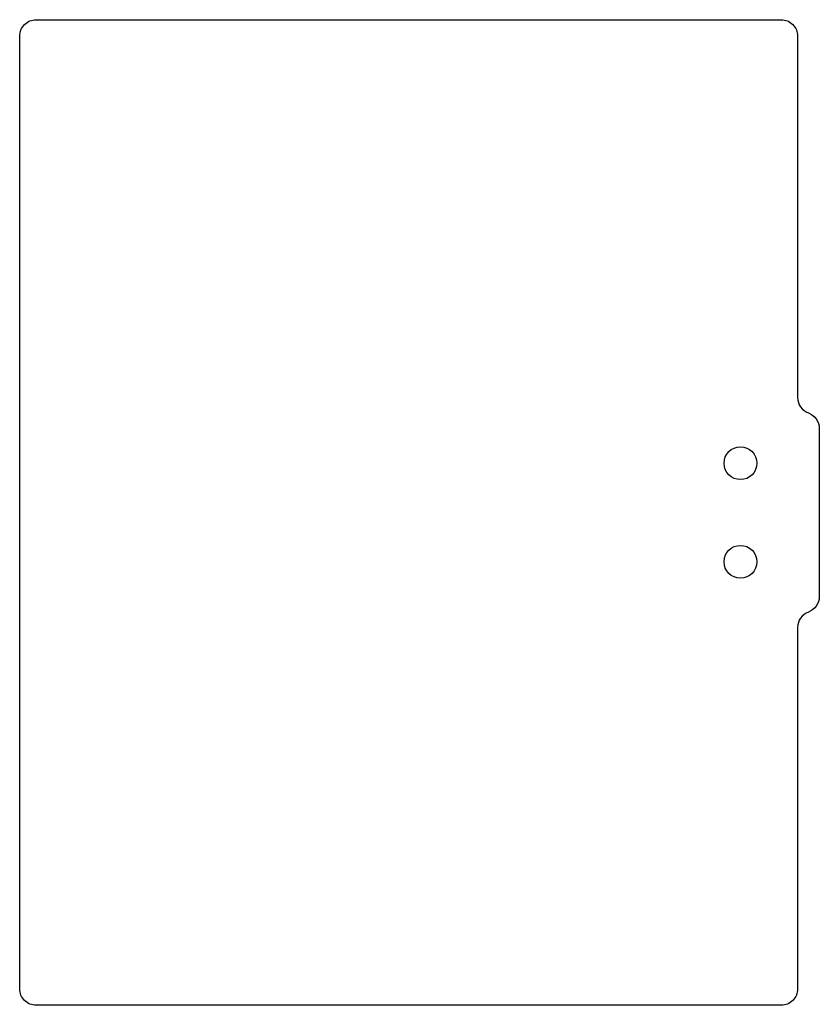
# Model space of a CAD drawing. Header units: millimetres. Extents: x -107 to 15, y -20 to 130.
import ezdxf

# ---------------------------------------------------------------- set-up
doc = ezdxf.new("R2010")
doc.units = ezdxf.units.MM
doc.layers.get('0').update_dxf_attribs({"linetype": 'CONTINUOUS'})

msp = doc.modelspace()

# ---------------------------------------------------------------- linework, layer by layer
msp.add_lwpolyline([(11.5, 127.5), (11.5, 72.5, 0.31589), (13.15, 70.15, -0.31589), (14.8, 67.8), (14.8, 42.2, -0.31589), (13.15, 39.85, 0.31589), (11.5, 37.5), (11.5, -17.5, -0.414214), (9, -20), (-104.4, -20, -0.414214), (-106.9, -17.5), (-106.9, 127.5, -0.414214), (-104.4, 130), (9, 130, -0.414214)], format="xyb", close=True)
for centre in [(2.8, 62.5), (2.8, 47.5)]:
    msp.add_circle(centre, 2.5)

doc.saveas('drawing.dxf')
